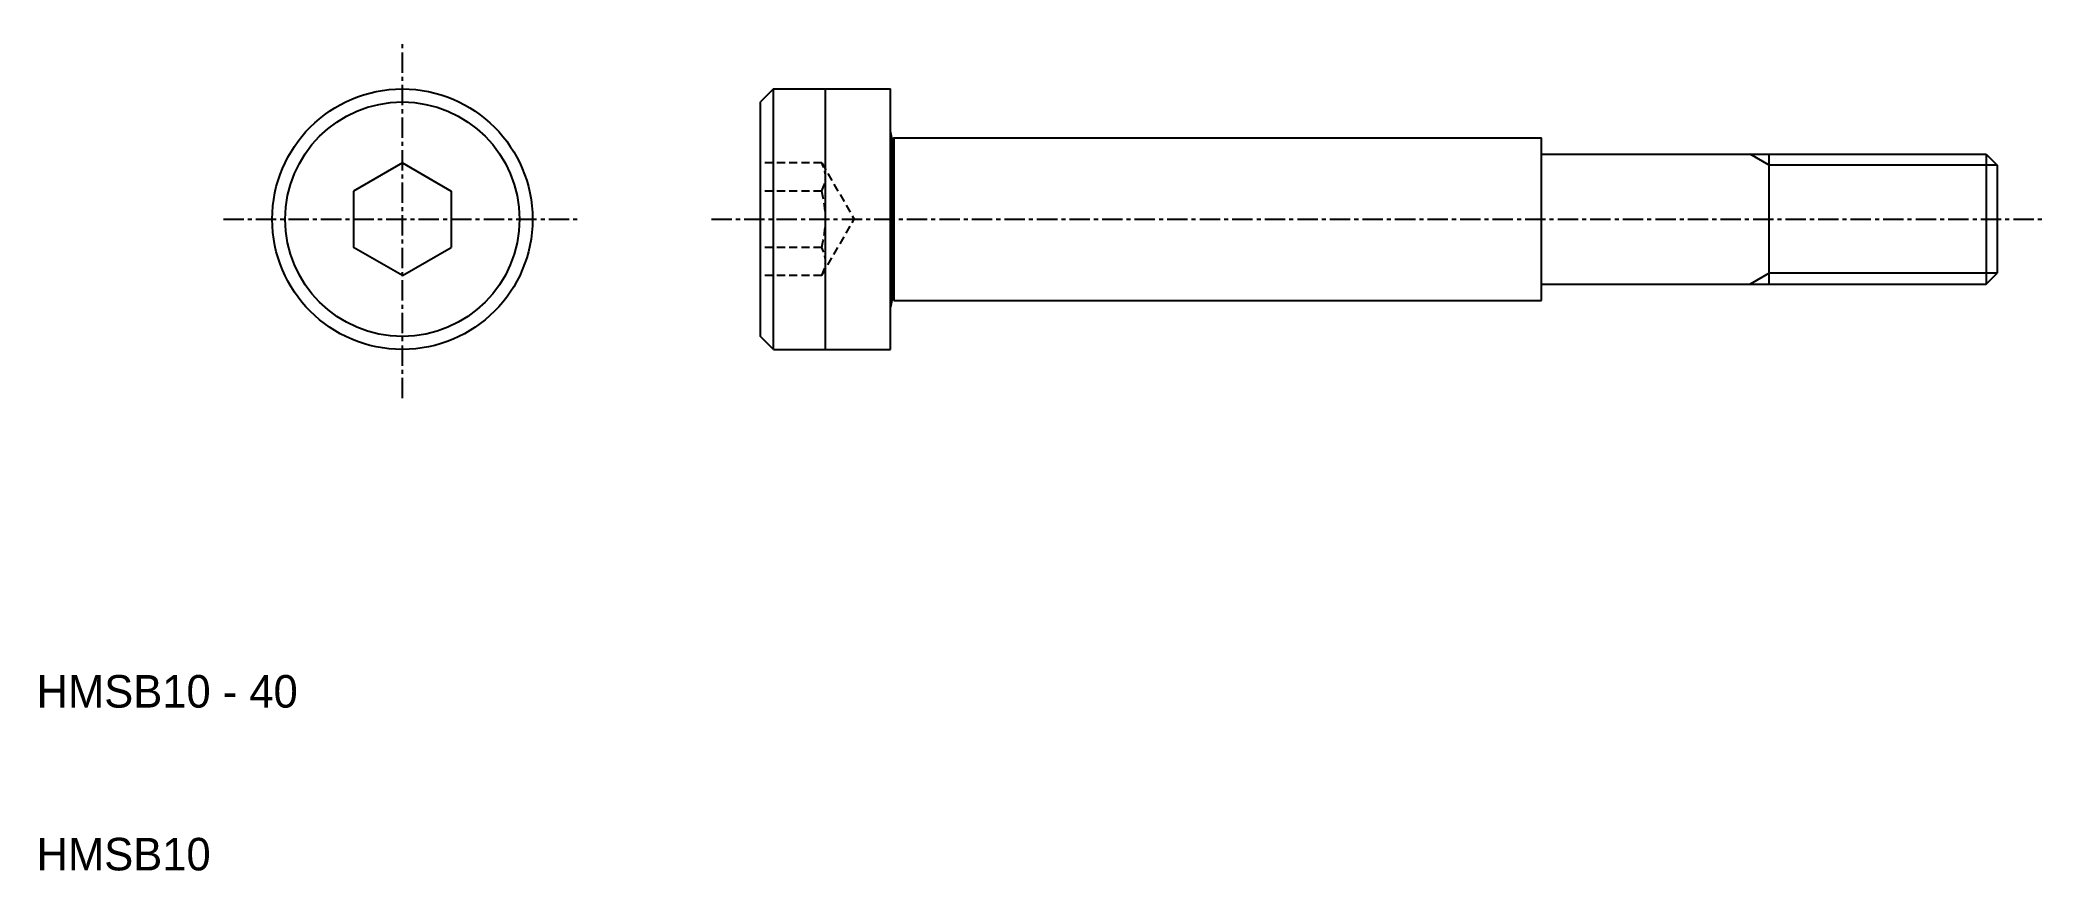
# Model space of a CAD drawing. Extents: x 10 to 133, y 10 to 61.
import ezdxf

# ---------------------------------------------------------------- set-up
doc = ezdxf.new("R2010")
doc.units = 0
doc.linetypes.add('CENTER', pattern=[2, 1.25, -0.25, 0.25, -0.25])
doc.linetypes.add('DASHED', pattern=[0.75, 0.5, -0.25])
doc.layers.get('0').update_dxf_attribs({"linetype": 'CONTINUOUS'})
doc.layers.add('CENTER', color=1, linetype='CENTER')

msp = doc.modelspace()

# ---------------------------------------------------------------- linework, layer by layer
at = {"color": 7, "linetype": 'CONTINUOUS'}
for p, q in [((55.28, 58), (54.48, 57.2)), ((55.28, 58), (62.48, 58)), ((55.28, 42), (55.28, 58)), ((58.48, 42), (58.48, 58)), ((62.48, 55.4), (62.48, 58)), ((54.48, 42.8), (54.48, 57.2)), ((62.48, 44.6), (62.48, 55.4)), ((62.58, 54.9), (62.48, 55.4)), ((62.68, 55), (62.58, 54.9)), ((62.58, 54.9), (62.58, 45.1)), ((62.68, 55), (102.48, 55)), ((62.68, 55), (62.68, 45)), ((102.48, 54), (102.48, 55)), ((32.48, 53.46), (29.48, 51.73)), ((32.48, 53.46), (35.48, 51.73)), ((102.48, 54), (129.8, 54)), ((102.48, 46), (102.48, 54)), ((116.48, 46), (116.48, 54)), ((129.8, 54), (129.8, 46)), ((129.8, 54), (130.48, 53.32)), ((130.48, 53.32), (130.48, 46.68)), ((29.48, 51.73), (29.48, 48.27)), ((35.48, 51.73), (35.48, 48.27)), ((32.48, 46.54), (29.48, 48.27)), ((32.48, 46.54), (35.48, 48.27)), ((102.48, 46), (129.8, 46)), ((102.48, 45), (102.48, 46)), ((129.8, 46), (130.48, 46.68)), ((62.58, 45.1), (62.48, 44.6)), ((62.48, 42), (62.48, 44.6)), ((62.68, 45), (62.58, 45.1)), ((62.68, 45), (102.48, 45)), ((55.28, 42), (54.48, 42.8)), ((55.28, 42), (62.48, 42))]:
    msp.add_line(p, q, dxfattribs=at)
at = {"color": 3, "linetype": 'DASHED'}
for p, q in [((58.25, 53.46), (54.48, 53.46)), ((58.25, 53.46), (60.25, 50)), ((58.25, 51.73), (54.48, 51.73)), ((58.25, 46.54), (60.25, 50)), ((58.25, 48.27), (54.48, 48.27)), ((58.25, 46.54), (54.48, 46.54))]:
    msp.add_line(p, q, dxfattribs=at)
at = {"color": 3, "linetype": 'CONTINUOUS'}
for p, q in [((116.48, 53.32), (115.31, 54)), ((130.48, 53.32), (116.48, 53.32)), ((116.48, 46.68), (115.31, 46)), ((130.48, 46.68), (116.48, 46.68))]:
    msp.add_line(p, q, dxfattribs=at)
at = {"color": 7, "linetype": 'CONTINUOUS'}
for radius in [8, 7.2]:
    msp.add_circle((32.48, 50), radius, dxfattribs=at)
at = {"color": 3, "linetype": 'DASHED'}
for centre, radius, start, end in [((56.75, 52.6), 1.73, 330, 30), ((51.9, 50), 6.58, 344.7385, 15.2615), ((56.75, 47.4), 1.73, 330, 30)]:
    msp.add_arc(centre, radius, start, end, dxfattribs=at)
at = {"layer": 'CENTER', "color": 1, "linetype": 'CENTER'}
for p, q in [((32.48, 39), (32.48, 61)), ((21.48, 50), (43.48, 50)), ((51.48, 50), (133.48, 50))]:
    msp.add_line(p, q, dxfattribs=at)

# ---------------------------------------------------------------- texts
at = {"color": 7, "linetype": 'CONTINUOUS'}
for s, p in [('HMSB10 - 40', (10, 20)), ('HMSB10', (10, 10))]:
    msp.add_text(s, height=2, dxfattribs=at).set_placement(p)

doc.saveas('drawing.dxf')
